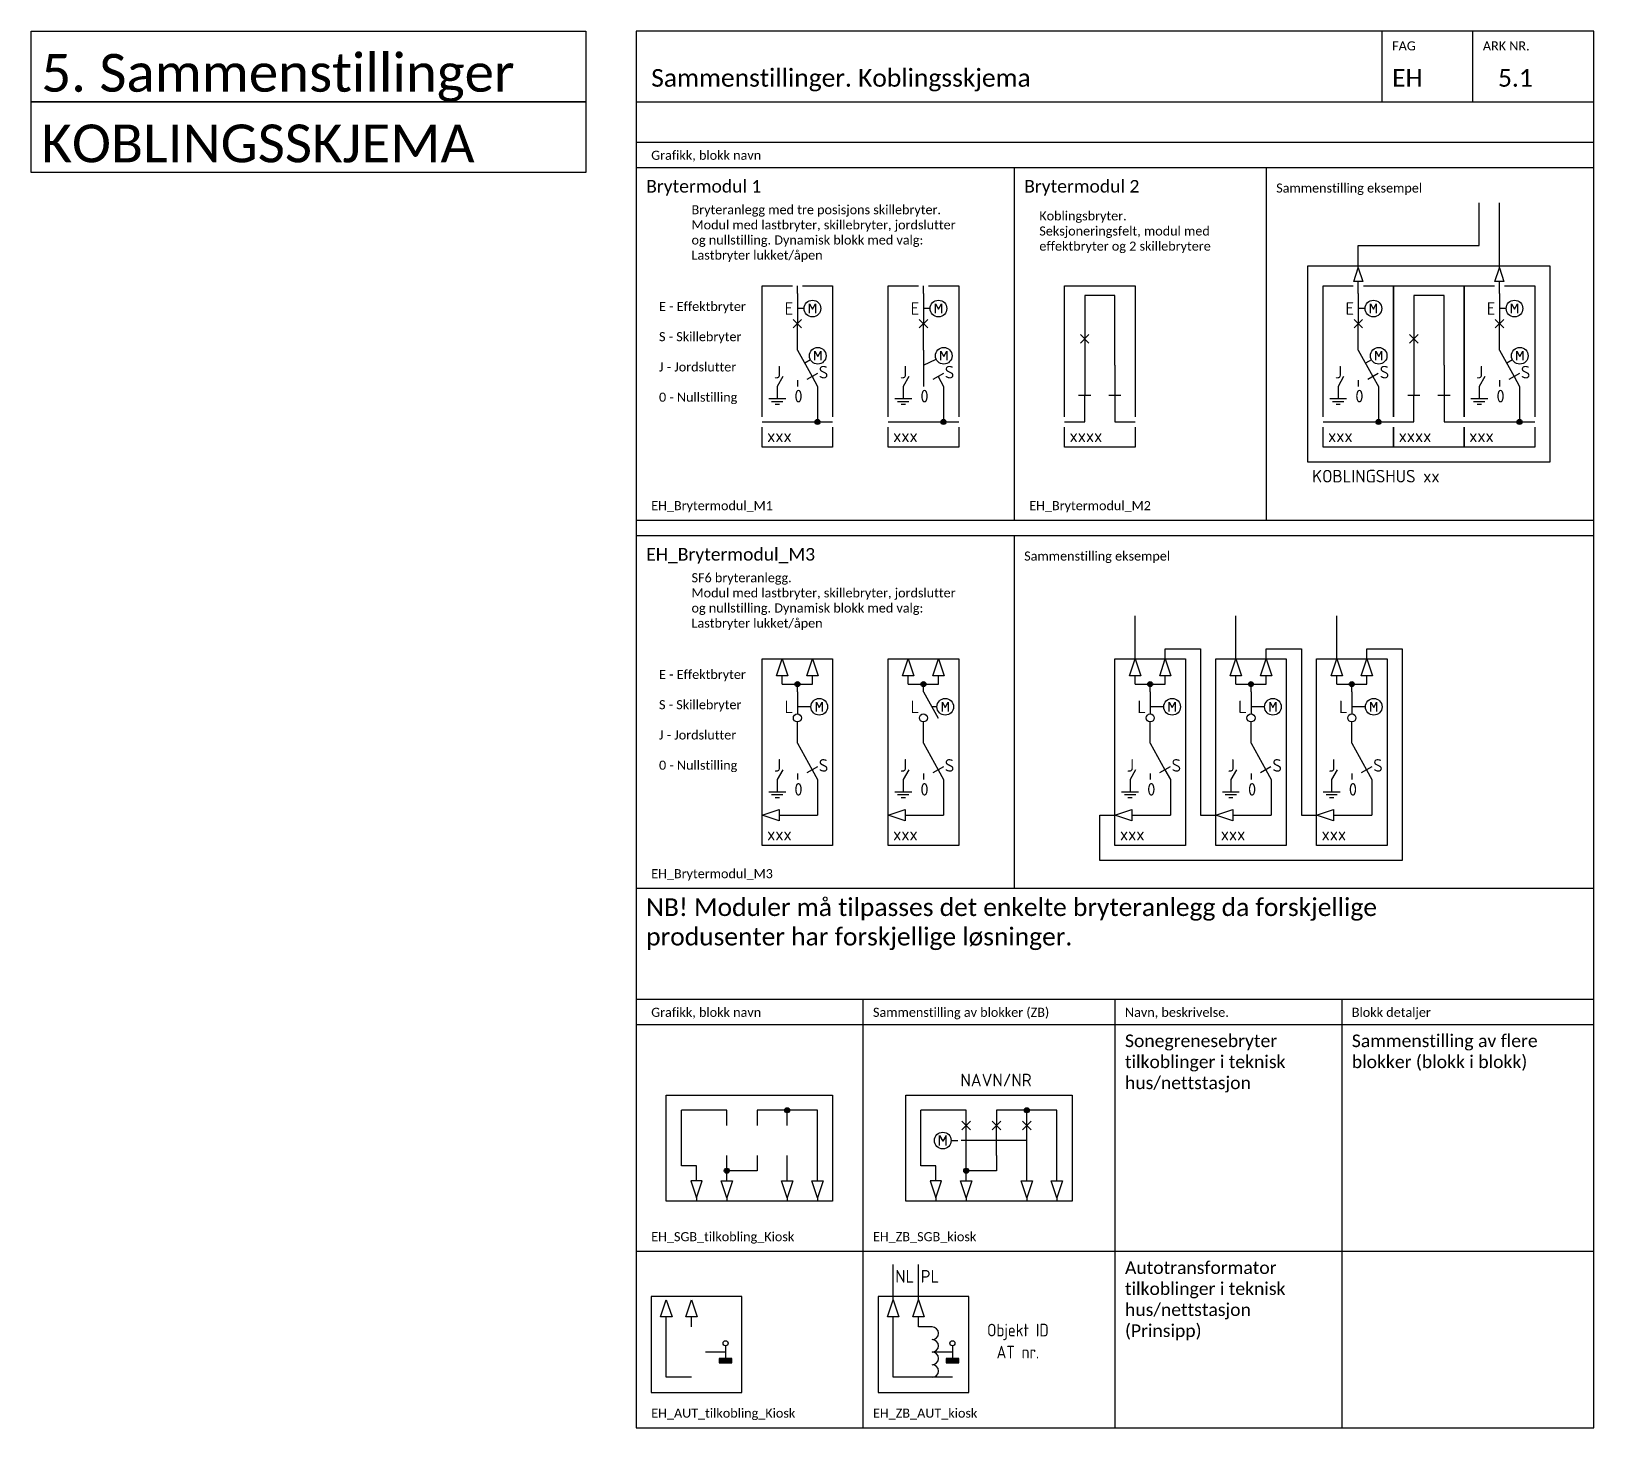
# Model space of a CAD drawing. Header units: metres. Extents: x -951 to 2504, y -1674 to 782.
# Drawn here: x 1135.6 to 1445.6, y -1010 to -733 of the extents above; entities that cross this region are included whole.
import ezdxf
from ezdxf.enums import TextEntityAlignment as Align

# ---------------------------------------------------------------- set-up
doc = ezdxf.new("R2010")
doc.units = ezdxf.units.M
doc.linetypes.add('STIPLET2', pattern=[1.875, 0.625, -1.25])
doc.layers.get('0').update_dxf_attribs({"color": 211})
for name, color, linetype in [('JBT_Tekst_25', 2, 'Continuous'), ('JBTEH_ATT_Tekst', 2, 'Continuous'), ('JBTEH_Komponenter', 4, 'Continuous'), ('JBTEH_LED_Hoeyspenning_kabel', 4, 'KABEL2'), ('JBTEH_Stiplet2', 4, 'STIPLET2'), ('RAMME', 5, 'Continuous'), ('RAMME SYMBOLER', 4, 'Continuous'), ('RAMME TEKST', 7, 'Continuous')]:
    doc.layers.add(name, color=color, linetype=linetype)
doc.layers.add('JBTEH_ATT_OBJEKTID', color=2, linetype='Continuous', lineweight=25)
doc.styles.add('Calibri', font='calibri.ttf')
doc.styles.add('ISO25', font='iso3098.shx', dxfattribs={"height": 2.5})
doc.linetypes.add('KABEL2', pattern='A,0.3,-0.1,0.3,-0.1,0.3,-0.1,["x",Standard,S=0.25,R=0,X=0,Y=-0.08],-0.1', length=1.3)

# ---------------------------------------------------------------- blocks, each defined once
blk = doc.blocks.new('*U135')
h = blk.add_hatch(color=256)
h.dxf.hatch_style = 1
edge = h.paths.add_edge_path()
edge.add_arc((11, 5), 0.5, 0, 360)
for p, q in [((7, 30.5), (7, 32)), ((8.34, 27.5), (7, 27.5)), ((7, 19.26), (7, 24.5)), ((9.61, 17.31), (8.45, 16.64)), ((4.09, 14.01), (3, 12.05)), ((7, 13.26), (7, 12.05)), ((9.91, 14.01), (11, 12.05)), ((1.32, 9.65), (4.68, 9.65)), ((3, 12.05), (3, 9.65)), ((11, 12.05), (11, 5)), ((1.88, 9.09), (4.12, 9.09)), ((2.58, 8.53), (3.42, 8.53)), ((0, 5), (14, 5))]:
    blk.add_line(p, q)
at = {"color": 5}
for p, q in [((7, 30.5), (7, 24.5)), ((7, 19.26), (9.91, 14.01))]:
    blk.add_line(p, q, dxfattribs=at)
at = {"color": 7}
for p, q in [((7.85, 25.35), (6.15, 23.65)), ((7.85, 23.65), (6.15, 25.35)), ((10.96, 14.6), (8.86, 13.43))]:
    blk.add_line(p, q, dxfattribs=at)
at = {"color": 8}
for points in [[(0, 6), (0, 32), (6, 32)], [(8, 32), (14, 32), (14, 6)], [(14, 4), (14, 0), (0, 0), (0, 4)]]:
    blk.add_lwpolyline(points, dxfattribs=at)
for points in [[(9.41, 26.6), (9.41, 28.4), (9.99, 27.37), (10.57, 28.4), (10.57, 26.6)], [(10.46, 17.23), (10.46, 19.03), (11.04, 18), (11.62, 19.03), (11.62, 17.23)]]:
    blk.add_lwpolyline(points)
at = {"linetype": 'ByBlock'}
for centre in [(9.99, 27.5), (11.04, 18.13)]:
    blk.add_circle(centre, 1.65, dxfattribs=at)
blk.add_circle((11, 5), 0.5)
at = {"layer": 'JBTEH_ATT_Tekst', "style": 'ISO25'}
for s, p in [('E', (4.46, 26.25)), ('J', (2.35, 13.63)), ('S', (11.25, 13.63)), ('0', (6.4, 8.88))]:
    blk.add_text(s, height=2.5, dxfattribs=at).set_placement(p)
blk.add_attdef('BRYTERNR', (1, 1), '', height=2.5, dxfattribs=at)
blk = doc.blocks.new('*U134')
h = blk.add_hatch(color=256)
h.dxf.hatch_style = 1
edge = h.paths.add_edge_path()
edge.add_arc((11, 5), 0.5, 0, 360)
for p, q in [((7, 30.5), (7, 32)), ((8.34, 27.5), (7, 27.5)), ((7, 19.26), (7, 24.5)), ((7, 16.26), (9.54, 17.44)), ((4.09, 14.01), (3, 12.05)), ((7, 13.26), (7, 12.05)), ((9.91, 14.01), (11, 12.05)), ((1.32, 9.65), (4.68, 9.65)), ((3, 12.05), (3, 9.65)), ((11, 12.05), (11, 5)), ((1.88, 9.09), (4.12, 9.09)), ((2.58, 8.53), (3.42, 8.53)), ((0, 5), (14, 5))]:
    blk.add_line(p, q)
at = {"color": 5}
for p, q in [((7, 30.5), (7, 24.5)), ((7, 19.26), (7, 13.26))]:
    blk.add_line(p, q, dxfattribs=at)
at = {"color": 7}
for p, q in [((7.85, 25.35), (6.15, 23.65)), ((7.85, 23.65), (6.15, 25.35)), ((10.96, 14.6), (8.86, 13.43))]:
    blk.add_line(p, q, dxfattribs=at)
at = {"color": 8}
for points in [[(0, 6), (0, 32), (6, 32)], [(8, 32), (14, 32), (14, 6)], [(14, 4), (14, 0), (0, 0), (0, 4)]]:
    blk.add_lwpolyline(points, dxfattribs=at)
for points in [[(9.41, 26.6), (9.41, 28.4), (9.99, 27.37), (10.57, 28.4), (10.57, 26.6)], [(10.46, 17.23), (10.46, 19.03), (11.04, 18), (11.62, 19.03), (11.62, 17.23)]]:
    blk.add_lwpolyline(points)
at = {"linetype": 'ByBlock'}
for centre in [(9.99, 27.5), (11.04, 18.13)]:
    blk.add_circle(centre, 1.65, dxfattribs=at)
blk.add_circle((11, 5), 0.5)
at = {"layer": 'JBTEH_ATT_Tekst', "style": 'ISO25'}
for s, p in [('E', (4.46, 26.25)), ('J', (2.35, 13.63)), ('S', (11.25, 13.63)), ('0', (6.4, 8.88))]:
    blk.add_text(s, height=2.5, dxfattribs=at).set_placement(p)
blk.add_attdef('BRYTERNR', (1, 1), '', height=2.5, dxfattribs=at)
blk = doc.blocks.new('EH_Brytermodul_M2')
at = {"color": 5}
for p, q in [((4, 27.5), (4, 21.5)), ((4, 16.26), (4, 10.26)), ((10, 16.26), (10, 10.26))]:
    blk.add_line(p, q, dxfattribs=at)
at = {"color": 7}
for p, q in [((4.85, 22.35), (3.15, 20.65)), ((4.85, 20.65), (3.15, 22.35)), ((5.2, 10.26), (2.8, 10.26)), ((11.2, 10.26), (8.8, 10.26))]:
    blk.add_line(p, q, dxfattribs=at)
at = {"color": 8}
for points in [[(0, 6), (0, 32), (14, 32), (14, 6)], [(14, 4), (14, 0), (0, 0), (0, 4)]]:
    blk.add_lwpolyline(points, dxfattribs=at)
for points in [[(10, 16.26), (10, 30.07), (4, 30.07), (4, 27.5)], [(4, 21.5), (4, 16.26)], [(0, 5), (4, 5), (4, 10.26)], [(10, 10.26), (10, 5), (14, 5)]]:
    blk.add_lwpolyline(points)
at = {"layer": 'JBTEH_ATT_Tekst', "style": 'ISO25'}
blk.add_attdef('BRYTERNR', (1, 1), '', height=2.5, dxfattribs=at)
blk = doc.blocks.new('*U133')
h = blk.add_hatch(color=256)
h.dxf.hatch_style = 1
edge = h.paths.add_edge_path()
edge.add_arc((7, 32), 0.5, 0, 360)
for p, q in [((2.88, 33.62), (4, 37)), ((4, 37), (5.12, 33.62)), ((8.88, 33.62), (10, 37)), ((10, 37), (11.12, 33.62)), ((5.12, 33.62), (2.88, 33.62)), ((4, 32), (4, 33.62)), ((4, 32), (10, 32)), ((7, 30.5), (7, 32)), ((11.12, 33.62), (8.88, 33.62)), ((10, 32), (10, 33.62)), ((8.66, 27.5), (7, 27.5)), ((9.7, 27.5), (8.66, 27.5)), ((7, 20.26), (7, 24.5)), ((4.09, 15.01), (3, 13.05)), ((3, 13.05), (3, 10.65)), ((7, 14.26), (7, 13.05)), ((9.91, 15.01), (11, 13.05)), ((11, 13.05), (11, 6)), ((1.32, 10.65), (4.68, 10.65)), ((1.88, 10.09), (4.12, 10.09)), ((2.58, 9.53), (3.42, 9.53)), ((0, 6), (3.38, 7.12)), ((3.38, 7.12), (3.38, 4.88)), ((3.38, 4.88), (0, 6)), ((3.38, 6), (11, 6))]:
    blk.add_line(p, q)
at = {"color": 5}
for p, q in [((7, 30.5), (7, 26.1)), ((7, 20.26), (9.91, 15.01))]:
    blk.add_line(p, q, dxfattribs=at)
at = {"color": 7}
blk.add_line((10.96, 15.6), (8.86, 14.43), dxfattribs=at)
at = {"color": 8}
blk.add_lwpolyline([(14, 0), (0, 0), (0, 37), (14, 37), (14, 0)], close=True, dxfattribs=at)
blk.add_lwpolyline([(10.77, 26.6), (10.77, 28.4), (11.35, 27.37), (11.93, 28.4), (11.93, 26.6)])
blk.add_circle((7, 32), 0.5)
at = {"linetype": 'ByBlock'}
blk.add_circle((11.35, 27.5), 1.65, dxfattribs=at)
at = {"color": 7}
blk.add_circle((7, 25.3), 0.8, dxfattribs=at)
at = {"layer": 'JBTEH_ATT_Tekst', "style": 'ISO25'}
for s, p in [('L', (4.46, 26.25)), ('J', (2.35, 14.63)), ('S', (11.25, 14.63)), ('0', (6.4, 9.88))]:
    blk.add_text(s, height=2.5, dxfattribs=at).set_placement(p)
blk.add_attdef('BRYTERNR', (1, 1), '', height=2.5, dxfattribs=at)
blk = doc.blocks.new('*U132')
h = blk.add_hatch(color=256)
h.dxf.hatch_style = 1
edge = h.paths.add_edge_path()
edge.add_arc((7, 32), 0.5, 0, 360)
for p, q in [((2.88, 33.62), (4, 37)), ((4, 37), (5.12, 33.62)), ((8.88, 33.62), (10, 37)), ((10, 37), (11.12, 33.62)), ((5.12, 33.62), (2.88, 33.62)), ((4, 32), (4, 33.62)), ((4, 32), (10, 32)), ((7, 30.5), (7, 32)), ((11.12, 33.62), (8.88, 33.62)), ((10, 32), (10, 33.62)), ((9.7, 27.5), (8.66, 27.5)), ((7, 20.26), (7, 24.5)), ((4.09, 15.01), (3, 13.05)), ((3, 13.05), (3, 10.65)), ((7, 14.26), (7, 13.05)), ((9.91, 15.01), (11, 13.05)), ((11, 13.05), (11, 6)), ((1.32, 10.65), (4.68, 10.65)), ((1.88, 10.09), (4.12, 10.09)), ((2.58, 9.53), (3.42, 9.53)), ((0, 6), (3.38, 7.12)), ((3.38, 7.12), (3.38, 4.88)), ((3.38, 4.88), (0, 6)), ((3.38, 6), (11, 6))]:
    blk.add_line(p, q)
at = {"color": 5}
for p, q in [((7, 30.5), (9.91, 25.25)), ((7, 20.26), (9.91, 15.01))]:
    blk.add_line(p, q, dxfattribs=at)
at = {"color": 7}
blk.add_line((10.96, 15.6), (8.86, 14.43), dxfattribs=at)
at = {"color": 8}
blk.add_lwpolyline([(14, 0), (0, 0), (0, 37), (14, 37), (14, 0)], close=True, dxfattribs=at)
blk.add_lwpolyline([(10.77, 26.6), (10.77, 28.4), (11.35, 27.37), (11.93, 28.4), (11.93, 26.6)])
blk.add_circle((7, 32), 0.5)
at = {"linetype": 'ByBlock'}
blk.add_circle((11.35, 27.5), 1.65, dxfattribs=at)
at = {"color": 7}
blk.add_circle((7, 25.3), 0.8, dxfattribs=at)
at = {"layer": 'JBTEH_ATT_Tekst', "style": 'ISO25'}
for s, p in [('L', (4.46, 26.25)), ('J', (2.35, 14.63)), ('S', (11.25, 14.63)), ('0', (6.4, 9.88))]:
    blk.add_text(s, height=2.5, dxfattribs=at).set_placement(p)
blk.add_attdef('BRYTERNR', (1, 1), '', height=2.5, dxfattribs=at)
blk = doc.blocks.new('EH_Koblingspunkt')
h = blk.add_hatch(color=256)
h.dxf.hatch_style = 1
edge = h.paths.add_edge_path()
edge.add_arc((0, 0), 0.5, 0, 360)
blk.add_circle((0, 0), 0.5)
blk = doc.blocks.new('EH_SGB_tilkobling_kiosk')
at = {"ltscale": 5}
for p, q in [((-6, 18), (-15, 18)), ((-6, 15), (-6, 18)), ((12, 18), (0, 18)), ((0, 18), (0, 15)), ((6, 15), (6, 18)), ((12, 4), (12, 18)), ((-12, 4), (-12, 7)), ((-6, 4), (-6, 9)), ((0, 9), (0, 6)), ((6, 4), (6, 9)), ((0, 6), (-6, 6))]:
    blk.add_line(p, q, dxfattribs=at)
for p, q in [((-15, 7), (-15, 18)), ((-12, 7), (-15, 7)), ((-13.125, 4), (-12, 0.625)), ((-10.875, 4), (-13.125, 4)), ((-12, 0.625), (-10.875, 4)), ((-6, 0.625), (-7.125, 4)), ((-7.125, 4), (-4.875, 4)), ((-4.875, 4), (-6, 0.625)), ((6, 0.625), (4.875, 4)), ((4.875, 4), (7.125, 4)), ((7.125, 4), (6, 0.625)), ((12, 0.625), (10.875, 4)), ((10.875, 4), (13.125, 4)), ((13.125, 4), (12, 0.625)), ((-12, 0.625), (-12, 0)), ((-6, 0.625), (-6, 0)), ((6, 0.625), (6, 0)), ((12, 0.625), (12, 0))]:
    blk.add_line(p, q)
blk.add_lwpolyline([(-18, 21), (15, 21), (15, 0), (-18, 0)], close=True)
for p in [(6, 18), (-6, 6)]:
    blk.add_blockref('EH_Koblingspunkt', p)
blk = doc.blocks.new('EH_Endemuffe')
for p, q in [((0, 1.125), (3.375, 0)), ((0, -1.125), (0, 1.125)), ((3.375, 0), (0, -1.125))]:
    blk.add_line(p, q)
blk = doc.blocks.new('EH_Skinnejord')
h = blk.add_hatch(color=256)
h.dxf.hatch_style = 1
h.paths.add_polyline_path([(2.75, -2.15), (5.25, -2.15), (5.25, -1.25), (2.75, -1.25)])
for p, q in [((4, 0), (0, 0)), ((4, 1.25), (4, -1.25))]:
    blk.add_line(p, q)
blk.add_lwpolyline([(2.75, -2.15), (5.25, -2.15), (5.25, -1.25), (2.75, -1.25)], close=True)
blk.add_circle((4, 1.75), 0.5)
blk = doc.blocks.new('EH_AUT_tilkobling_Kiosk')
for p, q in [((3, 3), (3, 15)), ((8, 13), (8, 15)), ((8, 3), (3, 3))]:
    blk.add_line(p, q)
blk.add_lwpolyline([(0, 0), (18, 0), (18, 19), (0, 19)], close=True)
at = {"rotation": 90}
for p in [(3, 15), (8, 15)]:
    blk.add_blockref('EH_Endemuffe', p, dxfattribs=at)
blk.add_blockref('EH_Skinnejord', (10.75, 8))
blk = doc.blocks.new('*U141')
for p, q in [((-5.29, 2), (-5.29, 4)), ((-5.29, 4), (-4.65, 2.85)), ((-4.01, 4), (-4.65, 2.85)), ((-4.01, 2), (-4.01, 4)), ((-3, 3), (-1.66, 3))]:
    blk.add_line(p, q)
at = {"color": 0, "linetype": 'ByBlock'}
blk.add_line((0, 3), (-1, 3), dxfattribs=at)
blk.add_circle((-4.65, 3), 1.65, dxfattribs=at)
blk = doc.blocks.new('*U114')
at = {"color": 7}
for p, q in [((-0.85, 5.15), (0.85, 6.85)), ((-0.85, 6.85), (0.85, 5.15)), ((5.15, 5.15), (6.85, 6.85)), ((5.15, 6.85), (6.85, 5.15)), ((11.15, 5.15), (12.85, 6.85)), ((11.15, 6.85), (12.85, 5.15))]:
    blk.add_line(p, q, dxfattribs=at)
at = {"color": 5}
for p, q in [((0, 0), (0, 6)), ((6, 0), (6, 6)), ((12, 0), (12, 6))]:
    blk.add_line(p, q, dxfattribs=at)
blk.add_line((12, 3), (0, 3))
at = {"layer": 'JBTEH_ATT_Tekst', "style": 'ISO25'}
for tag, p in [('OBJEKTID', (5.92, 17.75)), ('NAVN/NR', (5.92, 13.75)), ('TILH_OBJEKT', (5.92, 9.75))]:
    blk.add_attdef(tag, text='', height=2.5, dxfattribs=at).set_placement(p, align=Align.CENTER)
blk = doc.blocks.new('EH_ZB_SGB_kiosk')
at = {"layer": 'JBTEH_Komponenter'}
blk.add_blockref('*U114', (12, 9), dxfattribs=at).add_auto_attribs({'NAVN/NR': 'NAVN/NR'})
for name, p in [('EH_SGB_tilkobling_kiosk', (18, 0)), ('*U141', (12, 9))]:
    blk.add_blockref(name, p, dxfattribs=at)
blk = doc.blocks.new('EH_AUT')
for p, q in [((-4, 5), (-6.75, 5)), ((0, 0), (-4, 0)), ((0, -5), (-6.75, -5))]:
    blk.add_line(p, q)
for centre in [(-4, 3.75), (-4, 1.25), (-4, -1.25), (-4, -3.75)]:
    blk.add_arc(centre, 1.25, 270, 90)
at = {"layer": 'JBTEH_ATT_OBJEKTID', "style": 'ISO25', "flags": 4}
blk.add_attdef('OBJEKTID', text='', height=2.5, dxfattribs=at).set_placement((13, 4), align=Align.MIDDLE)
at = {"layer": 'JBTEH_ATT_Tekst', "style": 'ISO25', "flags": 4}
for tag, p in [('NAVN/NR', (13, 0)), ('TILH_OBJEKT', (13, -4))]:
    blk.add_attdef(tag, text='', height=2.5, dxfattribs=at).set_placement(p, align=Align.MIDDLE)
blk = doc.blocks.new('EH_ZB_AUT_kiosk')
at = {"layer": 'JBTEH_LED_Hoeyspenning_kabel', "ltscale": 5}
for p, q in [((3, 18.375), (3, 25.4)), ((8, 18.375), (8, 25.4))]:
    blk.add_line(p, q, dxfattribs=at)
at = {"layer": 'JBTEH_Komponenter'}
blk.add_blockref('EH_AUT_tilkobling_Kiosk', (0, 0), dxfattribs=at)
ref = blk.add_blockref('EH_AUT', (14.75, 8), dxfattribs=at)
ref.add_attrib('OBJEKTID', 'Objekt ID', dxfattribs={"layer": 'JBTEH_ATT_OBJEKTID', "height": 2.5, "style": 'ISO25', "width": 0.9}).set_placement((27.75, 12), align=Align.MIDDLE)
ref.add_attrib('NAVN/NR', 'AT nr.', dxfattribs={"layer": 'JBTEH_ATT_Tekst', "height": 2.5, "style": 'ISO25', "width": 0.9}).set_placement((27.75, 8), align=Align.MIDDLE)

msp = doc.modelspace()

# ---------------------------------------------------------------- linework, layer by layer
at = {"layer": 'JBTEH_Komponenter'}
for p, q in [((1398.91, -783.5), (1398.91, -782.64)), ((1426.91, -783.5), (1426.91, -782.64))]:
    msp.add_line(p, q, dxfattribs=at)
msp.add_lwpolyline([(1388.91, -779.5), (1436.91, -779.5), (1436.91, -818.5), (1388.91, -818.5)], close=True, dxfattribs=at)
at = {"layer": 'JBTEH_LED_Hoeyspenning_kabel', "ltscale": 5}
for p, q in [((1426.91, -779.94), (1426.91, -767.03)), ((1354.62, -857.5), (1354.62, -848.93)), ((1374.62, -857.5), (1374.62, -848.93)), ((1394.62, -857.5), (1394.62, -848.93))]:
    msp.add_line(p, q, dxfattribs=at)
at = {"layer": 'JBTEH_LED_Hoeyspenning_kabel', "ltscale": 5, "flags": 128}
msp.add_lwpolyline([(1398.91, -779.94), (1398.91, -775.5), (1422.91, -775.5), (1422.91, -767.03)], dxfattribs=at)
at = {"layer": 'JBTEH_LED_Hoeyspenning_kabel', "ltscale": 5}
for points in [[(1400.62, -857.5), (1400.62, -855.5), (1407.62, -855.5), (1407.62, -897.5), (1347.62, -897.5), (1347.62, -888.5), (1350.62, -888.5)], [(1360.62, -857.5), (1360.62, -855.5), (1367.62, -855.5), (1367.62, -888.5), (1370.62, -888.5)], [(1380.62, -857.5), (1380.62, -855.5), (1387.62, -855.5), (1387.62, -888.5), (1390.62, -888.5)]]:
    msp.add_lwpolyline(points, dxfattribs=at)
at = {"layer": 'RAMME'}
for points in [[(1135.62, -733), (1245.62, -733), (1245.62, -747), (1135.62, -747)], [(1445.62, -733), (1255.62, -733), (1255.62, -1010), (1445.62, -1010)], [(1135.62, -747), (1245.62, -747), (1245.62, -761), (1135.62, -761)]]:
    msp.add_lwpolyline(points, close=True, dxfattribs=at)
msp.add_lwpolyline([(1255.62, -747), (1445.62, -747)], dxfattribs=at)
at = {"layer": 'RAMME SYMBOLER'}
for p, q in [((1403.62, -747), (1403.62, -733)), ((1421.62, -747), (1421.62, -733)), ((1255.62, -755), (1445.62, -755)), ((1255.62, -760), (1445.62, -760)), ((1330.62, -760), (1330.62, -830)), ((1380.62, -760), (1380.62, -830)), ((1255.62, -830), (1445.62, -830)), ((1255.62, -833), (1445.62, -833)), ((1330.62, -833), (1330.62, -903)), ((1255.62, -903), (1445.62, -903)), ((1255.62, -925), (1445.62, -925)), ((1300.62, -925), (1300.62, -1010)), ((1350.62, -925), (1350.62, -1010)), ((1395.62, -925), (1395.62, -1010)), ((1255.62, -930), (1445.62, -930)), ((1255.62, -975), (1445.62, -975))]:
    msp.add_line(p, q, dxfattribs=at)

# ---------------------------------------------------------------- block references
at = {"layer": 'JBTEH_Komponenter', "xscale": 0.8, "yscale": 0.8, "zscale": 0.8, "rotation": 90}
for p in [(1398.91, -782.64), (1426.91, -782.64)]:
    msp.add_blockref('EH_Endemuffe', p, dxfattribs=at)
at = {"layer": 'JBTEH_Komponenter'}
for name, p, values in [('*U135', (1280.62, -815.5), {'BRYTERNR': 'xxx'}), ('*U134', (1305.62, -815.5), {'BRYTERNR': 'xxx'}), ('EH_Brytermodul_M2', (1340.62, -815.5), {'BRYTERNR': 'xxxx'}), ('*U135', (1391.91, -815.5), {'BRYTERNR': 'xxx'}), ('EH_Brytermodul_M2', (1405.91, -815.5), {'BRYTERNR': 'xxxx'}), ('*U135', (1419.91, -815.5), {'BRYTERNR': 'xxx'}), ('*U133', (1280.62, -894.5), {'BRYTERNR': 'xxx'}), ('*U132', (1305.62, -894.5), {'BRYTERNR': 'xxx'}), ('*U133', (1350.62, -894.5), {'BRYTERNR': 'xxx'}), ('*U133', (1370.62, -894.5), {'BRYTERNR': 'xxx'}), ('*U133', (1390.62, -894.5), {'BRYTERNR': 'xxx'})]:
    msp.add_blockref(name, p, dxfattribs=at).add_auto_attribs(values)
for name, p in [('EH_SGB_tilkobling_kiosk', (1279.62, -965.03)), ('EH_AUT_tilkobling_Kiosk', (1258.62, -1003))]:
    msp.add_blockref(name, p, dxfattribs=at)
at = {"layer": 'JBTEH_Stiplet2'}
for name, p in [('EH_ZB_SGB_kiosk', (1309.12, -965.03)), ('EH_ZB_AUT_kiosk', (1303.62, -1003))]:
    msp.add_blockref(name, p, dxfattribs=at)

# ---------------------------------------------------------------- texts
at = {"layer": 'JBT_Tekst_25', "linetype": 'ByBlock', "style": 'ISO25'}
msp.add_text('KOBLINGSHUS xx', height=2.5, dxfattribs=at).set_placement((1389.76, -822.5))
at = {"layer": 'JBT_Tekst_25', "style": 'ISO25'}
for s, p in [('NL', (1308.92, -979.97)), ('PL', (1313.92, -979.97))]:
    msp.add_text(s, height=2.5, dxfattribs=at).set_placement(p, align=Align.MIDDLE_CENTER)
at = {"layer": 'RAMME TEKST', "style": 'Calibri'}
for s, p in [('5. Sammenstillinger ', (1137.62, -745)), ('KOBLINGSSKJEMA', (1137.62, -759))]:
    msp.add_text(s, height=7.5, dxfattribs=at).set_placement(p)
at = {"layer": 'RAMME TEKST', "linetype": 'ByBlock', "style": 'Calibri'}
for s, height, p in [('FAG', 1.8, (1405.62, -736.8)), ('ARK NR.', 1.8, (1423.62, -736.8)), ('Sammenstillinger. Koblingsskjema', 3.5, (1258.62, -744)), ('EH', 3.5, (1405.62, -744)), ('5.1', 3.5, (1426.62, -744)), ('Grafikk, blokk navn', 1.8, (1258.62, -758.5)), ('Brytermodul 1', 2.5, (1257.62, -765)), ('Brytermodul 2', 2.5, (1332.62, -765)), ('Sammenstilling eksempel', 1.8, (1382.62, -765)), ('E - Effektbryter', 1.8, (1260.17, -788.48)), ('S - Skillebryter', 1.8, (1260.17, -794.48)), ('J - Jordslutter', 1.8, (1260.17, -800.48)), ('0 - Nullstilling', 1.8, (1260.17, -806.48)), ('EH_Brytermodul_M1', 1.8, (1258.62, -828)), ('EH_Brytermodul_M2', 1.8, (1333.62, -828)), ('EH_Brytermodul_M3', 2.5, (1257.62, -838)), ('Sammenstilling eksempel', 1.8, (1332.62, -838)), ('E - Effektbryter', 1.8, (1260.17, -861.48)), ('S - Skillebryter', 1.8, (1260.17, -867.48)), ('J - Jordslutter', 1.8, (1260.17, -873.48)), ('0 - Nullstilling', 1.8, (1260.17, -879.48)), ('EH_Brytermodul_M3', 1.8, (1258.62, -901)), ('Grafikk, blokk navn', 1.8, (1258.62, -928.5)), ('Sammenstilling av blokker (ZB)', 1.8, (1302.62, -928.5)), ('Navn, beskrivelse. ', 1.8, (1352.62, -928.5)), ('Blokk detaljer', 1.8, (1397.62, -928.5)), ('EH_SGB_tilkobling_Kiosk', 1.8, (1258.62, -973)), ('EH_ZB_SGB_kiosk', 1.8, (1302.62, -973)), ('EH_AUT_tilkobling_Kiosk', 1.8, (1258.62, -1008)), ('EH_ZB_AUT_kiosk', 1.8, (1302.62, -1008))]:
    msp.add_text(s, height=height, dxfattribs=at).set_placement(p)
at = {"layer": 'RAMME TEKST', "linetype": 'ByBlock', "char_height": 1.8, "attachment_point": 1, "style": 'Calibri'}
for s, insert, width in [('Bryteranlegg med tre posisjons skillebryter.\\PModul med lastbryter, skillebryter, jordslutter og nullstilling. Dynamisk blokk med valg: \\PLastbryter lukket/åpen', (1266.62, -767.5), 54.1628), ('Koblingsbryter. Seksjoneringsfelt, modul med effektbryter og 2 skillebrytere', (1335.62, -768.72), 34.9379), ('SF6 bryteranlegg.\\PModul med lastbryter, skillebryter, jordslutter og nullstilling. Dynamisk blokk med valg: \\PLastbryter lukket/åpen', (1266.62, -840.5), 54.1628)]:
    msp.add_mtext(s, dxfattribs=dict(at, insert=insert, width=width))
at = {"layer": 'RAMME TEKST', "insert": (1257.62, -905), "char_height": 2.5, "attachment_point": 1}
msp.add_mtext_dynamic_manual_height_columns('{\\fCalibri|b0|i0|c0|p34;\\H1.4x;NB! Moduler må tilpasses det enkelte bryteranlegg da forskjellige produsenter har forskjellige løsninger.}', width=150, gutter_width=12.5, heights=[0], dxfattribs=at)
at = {"layer": 'RAMME TEKST', "char_height": 2.5, "width": 43, "attachment_point": 1, "style": 'Calibri'}
for s, insert in [('Sonegrenesebryter tilkoblinger i teknisk hus/nettstasjon', (1352.62, -932)), ('Sammenstilling av flere blokker (blokk i blokk)', (1397.62, -932)), ('Autotransformator tilkoblinger i teknisk hus/nettstasjon\\P(Prinsipp)', (1352.62, -977))]:
    msp.add_mtext(s, dxfattribs=dict(at, insert=insert))

doc.saveas('drawing.dxf')
